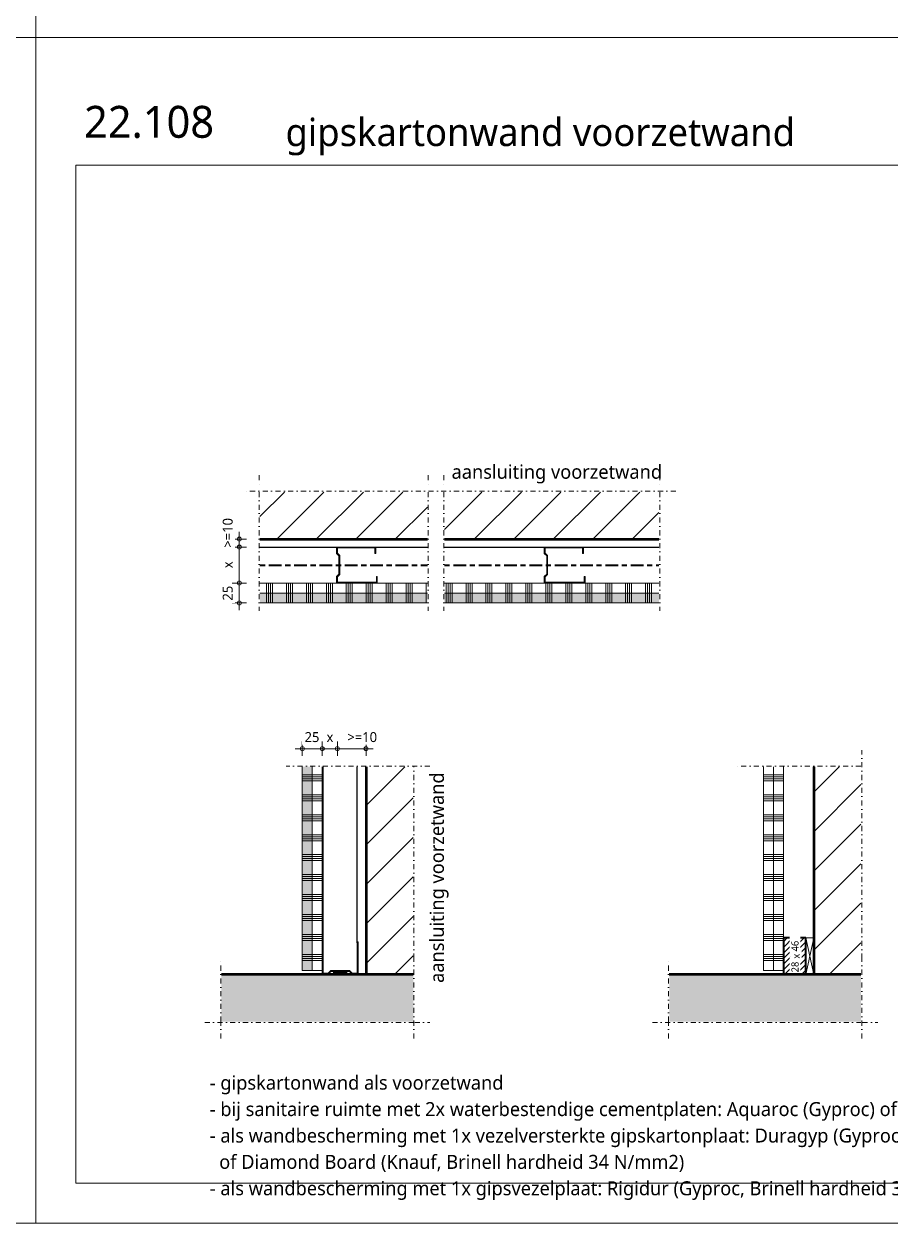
# Model space of a CAD drawing. Header units: millimetres. Extents: x -617 to 12931, y -7813 to -1363.
# Drawn here: x 6156 to 7241, y -4333 to -2831 of the extents above; entities that cross this region are included whole.
import ezdxf

# ---------------------------------------------------------------- set-up
doc = ezdxf.new("R2010")
doc.units = ezdxf.units.MM
doc.linetypes.add('Center', pattern=[31.75, 6.35, -4.7625, 15.875, -4.7625])
doc.linetypes.add('Dash dot', pattern=[15.875, 6.35, -4.7625, 0, -4.7625])
for name, color, linetype, lineweight in [('A-ANNO-DIMS', 211, 'Continuous', 13), ('A-ANNO-DIMS-5', 211, 'Continuous', 13), ('A-ANNO-NOTE', 131, 'Continuous', 18), ('A-DETL', 90, 'Continuous', 13), ('A-DETL-CNTR', 5, 'Center', 35), ('A-DETL-GENF', 92, 'Continuous', 18), ('A-DETL-MBND', 5, 'Continuous', 25), ('G-ANNO-TEXT', 231, 'Continuous', 13)]:
    doc.layers.add(name, color=color, linetype=linetype, lineweight=lineweight)
doc.styles.add('Segoe UI_2', font='segoeui.ttf', dxfattribs={"height": 9})
doc.styles.add('Segoe UI_3', font='segoeui.ttf', dxfattribs={"height": 12.5})
doc.styles.add('Segoe UI_4', font='segoeui.ttf', dxfattribs={"height": 17.5})
doc.styles.add('Segoe UI_5', font='segoeui.ttf', dxfattribs={"height": 40})
doc.styles.add('Segoe UI_6', font='segoeui.ttf', dxfattribs={"height": 35})
doc.dimstyles.new('2_5_mm', dxfattribs={"dimscale": 304.8, "dimtxt": 13.092049, "dimasz": 0.016404, "dimexe": 0.029528, "dimexo": 0.0625, "dimgap": 0.014764, "dimtad": 1, "dimdec": 0, "dimzin": 0, "dimdsep": 46, "dimtxsty": 'Segoe UI_3', "dimblk1": 'DOTBLANK', "dimblk2": 'DOTBLANK', "dimsah": 1, "dimcen": 0.09, "dimdle": 0.029528, "dimazin": 0, "dimtfac": 1, "dimtdec": 4, "dimtix": 1, "dimtmove": 0, "dimatfit": 3, "dimfxl": 0.029528, "dimfxlon": 1, "dimtvp": 1, "dimtfill": 1, "dimtolj": 1, "dimtzin": 0, "dimarcsym": 2})
doc.dimstyles.new('2_5_mm_1', dxfattribs={"dimscale": 304.8, "dimtxt": 13.092049, "dimasz": 0.016404, "dimexe": 0.029528, "dimexo": 0.0625, "dimgap": 0.014764, "dimtad": 1, "dimdec": 0, "dimzin": 0, "dimdsep": 46, "dimtxsty": 'Segoe UI_3', "dimblk1": 'DOTBLANK', "dimblk2": 'DOTBLANK', "dimsah": 1, "dimcen": 0.09, "dimdle": 0.029528, "dimazin": 0, "dimtfac": 1, "dimtdec": 4, "dimtix": 1, "dimtmove": 2, "dimatfit": 3, "dimfxl": 0.029528, "dimfxlon": 1, "dimtvp": 1, "dimtfill": 1, "dimtolj": 1, "dimtzin": 0, "dimarcsym": 2})
pattern_1 = [(45, (0, 0), (-24.74874, 24.74874), [])]

# ---------------------------------------------------------------- blocks, each defined once
blk = doc.blocks.new('40  gipsplaat - stootvast D12_5-V244-22_1 Principedetails metalstud')
at = {"layer": 'A-DETL-GENF'}
h = blk.add_hatch(color=256, dxfattribs=at)
h.paths.add_polyline_path([(501, 0), (501, 12.5), (232.2, 12.5), (232.2, 0), (346.7, 0)])
h.paths.add_polyline_path([(210.8, 0), (210.8, 12.5), (1, 12.5), (1, 0), (111.6, 0)])
at = {"layer": 'A-DETL-GENF', "lineweight": 13}
h = blk.add_hatch(dxfattribs=at)
h.set_pattern_fill('FP_293', color=256, style=0, pattern_type=2)
h.set_pattern_definition([(90, (-6440.412, 3556.474), (-25, 1e-15), []), (90, (-6437.912, 3556.474), (-25, 1e-15), []), (90, (-6435.412, 3556.474), (-25, 1e-15), []), (90, (-6432.912, 3556.474), (-25, 1e-15), [])])
h.paths.add_polyline_path([(501, 0), (501, 12.5), (232.2, 12.5), (232.2, 0), (346.7, 0)])
h.paths.add_polyline_path([(210.8, 0), (210.8, 12.5), (1, 12.5), (1, 0), (111.6, 0)])
at = {"layer": 'A-DETL-GENF'}
for p, q in [((210.8, 12.5), (1, 12.5)), ((1, 0), (210.8, 0)), ((1, 0), (210.8, 0)), ((501, 12.5), (232.2, 12.5)), ((232.2, 0), (501, 0)), ((232.2, 0), (501, 0))]:
    blk.add_line(p, q, dxfattribs=at)
blk = doc.blocks.new('40  gipsplaat - D12_5-V245-22_1 Principedetails metalstud')
at = {"layer": 'A-DETL-GENF', "lineweight": 13}
h = blk.add_hatch(dxfattribs=at)
h.set_pattern_fill('FP_294', color=256, style=0, pattern_type=2)
h.set_pattern_definition([(90, (-6440.412, 3543.974), (-25, 1e-15), []), (90, (-6437.912, 3543.974), (-25, 1e-15), []), (90, (-6435.412, 3543.974), (-25, 1e-15), []), (90, (-6432.912, 3543.974), (-25, 1e-15), [])])
h.paths.add_polyline_path([(501, 0), (501, 12.5), (232.2, 12.5), (232.2, 0), (408.2, 0)])
h.paths.add_polyline_path([(210.8, 0), (210.8, 12.5), (1, 12.5), (1, 0), (148, 0)])
at = {"layer": 'A-DETL-GENF'}
for p, q in [((98, 12.5), (1, 12.5)), ((98, 12.5), (1, 12.5)), ((1, 0), (210.8, 0)), ((1, 0), (210.8, 0)), ((137, 12.5), (98, 12.5)), ((147, 12.5), (137, 12.5)), ((210.8, 12.5), (147, 12.5)), ((210.8, 12.5), (147, 12.5)), ((358.2, 12.5), (232.2, 12.5)), ((358.2, 12.5), (232.2, 12.5)), ((232.2, 0), (501, 0)), ((232.2, 0), (501, 0)), ((397.2, 12.5), (358.2, 12.5)), ((407.2, 12.5), (397.2, 12.5)), ((501, 12.5), (407.2, 12.5)), ((501, 12.5), (407.2, 12.5))]:
    blk.add_line(p, q, dxfattribs=at)
blk = doc.blocks.new('22 metalstud profiel - 45 mm vert-4394547-22_1 Principedetails metalstud')
at = {"layer": 'A-DETL-GENF'}
blk.add_hatch(color=256, dxfattribs=at).paths.add_polyline_path([(-22.5, -50), (-21.5, -51), (-14.5, -51), (-14.5, -50), (-21.5, -50), (-21.5, -1), (-14.9, -1), (-11.9, -4), (11.9, -4), (14.9, -1), (21.5, -1), (21.5, -48), (14.5, -48), (14.5, -49), (21.5, -49), (22.5, -48), (22.5, -1), (21.5, 0), (14.5, 0), (11.5, -3), (-11.5, -3), (-14.5, 0), (-21.5, 0), (-22.5, -1), (-22.5, -14.6)])
for p, q in [((-21.5, 0), (-22.5, -1)), ((-14.5, 0), (-21.5, 0)), ((-11.5, -3), (-14.5, 0)), ((14.5, 0), (11.5, -3)), ((21.5, 0), (14.5, 0)), ((22.5, -1), (21.5, 0)), ((-22.5, -1), (-22.5, -50)), ((-21.5, -50), (-21.5, -1)), ((-21.5, -1), (-14.9, -1)), ((-14.9, -1), (-11.9, -4)), ((-11.9, -4), (11.9, -4)), ((11.5, -3), (-11.5, -3)), ((11.9, -4), (14.9, -1)), ((14.9, -1), (21.5, -1)), ((21.5, -1), (21.5, -48)), ((22.5, -48), (22.5, -1)), ((-22.5, -50), (-21.5, -51)), ((-14.5, -50), (-21.5, -50)), ((-21.5, -51), (-14.5, -51)), ((-14.5, -51), (-14.5, -50)), ((21.5, -48), (14.5, -48)), ((14.5, -48), (14.5, -49)), ((14.5, -49), (21.5, -49)), ((21.5, -49), (22.5, -48))]:
    blk.add_line(p, q, dxfattribs=at)
blk = doc.blocks.new('00 afbreeklijn 1 s l - Type 1-2338403-22_1 Principedetails metalstud')
at = {"layer": 'A-DETL-GENF', "linetype": 'Dash dot'}
for p, q in [((129, 0), (-20, 0)), ((150, 0), (135.2, 0)), ((129, -19.5), (-20, -19.5)), ((150, -19.5), (135.2, -19.5))]:
    blk.add_line(p, q, dxfattribs=at)
blk = doc.blocks.new('00 afbreeklijn 1 s l - Type 1-2338404-22_1 Principedetails metalstud')
at = {"layer": 'A-DETL-GENF', "linetype": 'Dash dot'}
for p, q in [((129, 0), (-20, 0)), ((150, 0), (135.2, 0))]:
    blk.add_line(p, q, dxfattribs=at)
blk = doc.blocks.new('00 afbreeklijn 1 s l - Type 1-2338405-22_1 Principedetails metalstud')
at = {"layer": 'A-DETL-GENF', "linetype": 'Dash dot'}
for p, q in [((129, 0), (-20, 0)), ((150, 0), (135.2, 0))]:
    blk.add_line(p, q, dxfattribs=at)
blk = doc.blocks.new('00 afbreeklijn 1 s l - Type 1-2338406-22_1 Principedetails metalstud')
at = {"layer": 'A-DETL-GENF', "linetype": 'Dash dot'}
blk.add_line((522, 0), (-20, 0), dxfattribs=at)
blk = doc.blocks.new('40  gipsplaat - D12_5-2957510-22_1 Principedetails metalstud')
at = {"layer": 'A-DETL-GENF', "lineweight": 13}
h = blk.add_hatch(dxfattribs=at)
h.set_pattern_fill('FP_305', color=256, style=0, pattern_type=2)
h.set_pattern_definition([(90, (-3770.742, -7082.412), (-25, 1e-15), []), (90, (-3773.242, -7082.412), (-25, 1e-15), []), (90, (-3775.742, -7082.412), (-25, 1e-15), []), (90, (-3778.242, -7082.412), (-25, 1e-15), [])])
h.paths.add_polyline_path([(256.2, 12.5), (1, 12.5), (1, 0), (256.2, 0)])
at = {"layer": 'A-DETL-GENF'}
for p, q in [((256.2, 12.5), (1, 12.5)), ((1, 0), (256.2, 0)), ((1, 0), (256.2, 0)), ((256.2, 0), (256.2, 12.5)), ((256.2, 0), (256.2, 12.5))]:
    blk.add_line(p, q, dxfattribs=at)
blk = doc.blocks.new('40  gipsplaat - D12_5-V251-22_1 Principedetails metalstud')
at = {"layer": 'A-DETL-GENF', "lineweight": 13}
h = blk.add_hatch(dxfattribs=at)
h.set_pattern_fill('FP_306', color=256, style=0, pattern_type=2)
h.set_pattern_definition([(90, (-3770.742, -7094.912), (-25, 1e-15), []), (90, (-3773.242, -7094.912), (-25, 1e-15), []), (90, (-3775.742, -7094.912), (-25, 1e-15), []), (90, (-3778.242, -7094.912), (-25, 1e-15), [])])
h.paths.add_polyline_path([(256.2, 0), (256.2, 12.5), (1, 12.5), (1, 0), (215.2, 0)])
at = {"layer": 'A-DETL-GENF'}
for p, q in [((215.2, 12.5), (1, 12.5)), ((215.2, 12.5), (1, 12.5)), ((1, 0), (256.2, 0)), ((1, 0), (256.2, 0)), ((256.2, 12.5), (215.2, 12.5)), ((256.2, 0), (256.2, 12.5)), ((256.2, 0), (256.2, 12.5))]:
    blk.add_line(p, q, dxfattribs=at)
blk = doc.blocks.new('00 afbreeklijn 1 s l - Type 1-2338408-22_1 Principedetails metalstud')
at = {"layer": 'A-DETL-GENF', "linetype": 'Dash dot'}
blk.add_line((139, 0), (-20, 0), dxfattribs=at)
blk = doc.blocks.new('00 geschaafd zachthout balk F p a e - 28x46-2094365-22_1 Principedetails metalstud')
at = {"layer": 'A-DETL-GENF', "lineweight": 13}
h = blk.add_hatch(dxfattribs=at)
h.set_pattern_fill('FP_307', color=256, style=0, pattern_type=2)
h.set_pattern_definition([(315, (4021.984, 7135.412), (3.535534, 3.535534), [])])
h.paths.add_polyline_path([(0, 0), (46, 0), (46, 28), (0, 28)])
at = {"layer": 'A-DETL-GENF', "lineweight": 35}
for p, q in [((46, 28), (0, 28)), ((46, 0), (46, 28)), ((0, 0), (46, 0))]:
    blk.add_line(p, q, dxfattribs=at)
blk = doc.blocks.new('20 klos p - Voorliggend-4383760-22_1 Principedetails metalstud')
at = {"layer": 'A-DETL-GENF'}
for p, q in [((10, 46), (0, 46)), ((0, 46), (0, 0)), ((0, 0), (10, 46)), ((0, 46), (10, 0)), ((10, 0), (10, 46))]:
    blk.add_line(p, q, dxfattribs=at)
blk = doc.blocks.new('00 afbreeklijn 1 s l - Type 1-2338407-22_1 Principedetails metalstud')
at = {"layer": 'A-DETL-GENF', "linetype": 'Dash dot'}
blk.add_line((241.2, 0), (-20, 0), dxfattribs=at)
blk = doc.blocks.new('40  gipsplaat - stootvast D12_5-2957511-22_1 Principedetails metalstud')
at = {"layer": 'A-DETL-GENF'}
blk.add_hatch(color=256, dxfattribs=at).paths.add_polyline_path([(256.2, 12.5), (1, 12.5), (1, 0), (256.2, 0)])
at = {"layer": 'A-DETL-GENF', "lineweight": 13}
h = blk.add_hatch(dxfattribs=at)
h.set_pattern_fill('FP_310', color=256, style=0, pattern_type=2)
h.set_pattern_definition([(90, (-3770.742, -6504.356), (-25, 1e-15), []), (90, (-3773.242, -6504.356), (-25, 1e-15), []), (90, (-3775.742, -6504.356), (-25, 1e-15), []), (90, (-3778.242, -6504.356), (-25, 1e-15), [])])
h.paths.add_polyline_path([(256.2, 12.5), (1, 12.5), (1, 0), (256.2, 0)])
at = {"layer": 'A-DETL-GENF'}
for p, q in [((256.2, 12.5), (1, 12.5)), ((1, 0), (256.2, 0)), ((1, 0), (256.2, 0)), ((256.2, 0), (256.2, 12.5)), ((256.2, 0), (256.2, 12.5))]:
    blk.add_line(p, q, dxfattribs=at)
blk = doc.blocks.new('40  gipsplaat - D12_5-V253-22_1 Principedetails metalstud')
at = {"layer": 'A-DETL-GENF', "lineweight": 13}
h = blk.add_hatch(dxfattribs=at)
h.set_pattern_fill('FP_311', color=256, style=0, pattern_type=2)
h.set_pattern_definition([(90, (-3770.742, -6516.856), (-25, 1e-15), []), (90, (-3773.242, -6516.856), (-25, 1e-15), []), (90, (-3775.742, -6516.856), (-25, 1e-15), []), (90, (-3778.242, -6516.856), (-25, 1e-15), [])])
h.paths.add_polyline_path([(256.2, 0), (256.2, 12.5), (1, 12.5), (1, 0), (220.2, 0)])
at = {"layer": 'A-DETL-GENF'}
for p, q in [((220.2, 12.5), (1, 12.5)), ((220.2, 12.5), (1, 12.5)), ((1, 0), (256.2, 0)), ((1, 0), (256.2, 0)), ((256.2, 12.5), (220.2, 12.5)), ((256.2, 0), (256.2, 12.5)), ((256.2, 0), (256.2, 12.5))]:
    blk.add_line(p, q, dxfattribs=at)
blk = doc.blocks.new('00 afbreeklijn 1 s l - Type 1-V254-22_1 Principedetails metalstud')
at = {"layer": 'A-DETL-GENF', "linetype": 'Dash dot'}
blk.add_line((241.2, 0), (1, 0), dxfattribs=at)
blk = doc.blocks.new('22 metalstud profiel - 45mm hor-2069743-22_1 Principedetails metalstud')
at = {"layer": 'A-DETL-GENF'}
for points in [[(-21.5, 0), (-22.5, -1), (-22.5, -40), (-21.5, -40), (-21.5, -1), (-14.9, -1), (-11.9, -4), (11.9, -4), (14.9, -1), (21.5, -1), (21.5, -40), (22.5, -40), (22.5, -1), (21.5, 0), (14.5, 0), (11.5, -3), (-11.5, -3), (-14.5, 0)], [(-8.5, 1), (-8.5, -3), (-3.5, -3), (-3.5, 1)], [(-3.5, 1), (-3.5, -3), (8.5, -3), (8.5, 1)]]:
    blk.add_hatch(color=256, dxfattribs=at).paths.add_polyline_path(points)
for p, q in [((-21.5, 0), (-22.5, -1)), ((-14.5, 0), (-21.5, 0)), ((-11.5, -3), (-14.5, 0)), ((-8.5, 1), (-8.5, -3)), ((-3.5, 1), (-3.5, -3)), ((8.5, -3), (8.5, 1)), ((14.5, 0), (11.5, -3)), ((21.5, 0), (14.5, 0)), ((22.5, -1), (21.5, 0)), ((-22.5, -1), (-22.5, -40)), ((-21.5, -40), (-21.5, -1)), ((-21.5, -1), (-14.9, -1)), ((-14.9, -1), (-11.9, -4)), ((-11.9, -4), (11.9, -4)), ((11.5, -3), (-11.5, -3)), ((11.9, -4), (14.9, -1)), ((14.9, -1), (21.5, -1)), ((21.5, -1), (21.5, -40)), ((22.5, -40), (22.5, -1)), ((-22.5, -40), (-21.5, -40)), ((21.5, -40), (22.5, -40)), ((22.5, -40), (21.5, -40))]:
    blk.add_line(p, q, dxfattribs=at)
blk = doc.blocks.new('00 afbreeklijn 1 s l - Type 1-V255-22_1 Principedetails metalstud')
at = {"layer": 'A-DETL-GENF', "linetype": 'Dash dot'}
blk.add_line((160, 0), (-20, 0), dxfattribs=at)
blk = doc.blocks.new('23 vloerweergave - 23 DI vloerweergave s e-4415487-22_1 Principedetails metalstud')
at = {"layer": 'A-DETL-GENF', "linetype": 'Dash dot'}
blk.add_hatch(color=256, dxfattribs=at).paths.add_polyline_path([(120.1, 59), (-120.1, 59), (-120.1, 0), (120.1, 0)])
for p, q in [((-121.1, 80), (-121.1, -20)), ((121.1, 80), (121.1, 61)), ((-122.1, 60), (-141.1, 60)), ((141.1, 60), (-120.1, 60)), ((121.1, 59), (121.1, -20))]:
    blk.add_line(p, q, dxfattribs=at)
at = {"layer": 'A-DETL-GENF', "lineweight": 50}
blk.add_line((-120.1, 0), (120.1, 0), dxfattribs=at)
blk = doc.blocks.new('DIMBLOCK131-22_1 Principedetails metalstud')
at = {"layer": 'A-ANNO-DIMS-5'}
for p, q in [((6425.5, -3531.5), (6416.5, -3531.5)), ((6425.5, -3565.5), (6425.5, -3531.5)), ((6425.5, -3531.5), (6434.5, -3531.5)), ((6425.5, -3556.5), (6416.5, -3556.5)), ((6425.5, -3556.5), (6434.5, -3556.5))]:
    blk.add_line(p, q, dxfattribs=at)
for centre in [(6425.5, -3531.5), (6425.5, -3556.5)]:
    blk.add_circle(centre, 2.5, dxfattribs=at)
at = {"layer": 'A-ANNO-DIMS-5', "color": 0, "insert": (6404.7, -3553.5), "char_height": 12.5, "width": 22.852, "attachment_point": 1, "rotation": 90, "line_spacing_factor": 1.142579, "style": 'Segoe UI_3', "bg_fill": 3, "box_fill_scale": 1.25, "bg_fill_color": 9, "bg_fill_true_color": 13158600, "bg_fill_transparency": 0}
blk.add_mtext('25', dxfattribs=at)
blk = doc.blocks.new('_DotBlank')
at = {"color": 0, "linetype": 'ByBlock', "lineweight": -2}
blk.add_line((-0.5, 0), (-1, 0), dxfattribs=at)
blk.add_circle((0, 0), 0.5, dxfattribs=at)
blk = doc.blocks.new('DIMBLOCK132-22_1 Principedetails metalstud')
at = {"layer": 'A-ANNO-DIMS-5'}
for p, q in [((6425.5, -3531.5), (6425.5, -3477.5)), ((6425.5, -3486.5), (6416.5, -3486.5)), ((6425.5, -3486.5), (6434.5, -3486.5)), ((6425.5, -3531.5), (6416.5, -3531.5)), ((6425.5, -3531.5), (6434.5, -3531.5))]:
    blk.add_line(p, q, dxfattribs=at)
for centre in [(6425.5, -3486.5), (6425.5, -3531.5)]:
    blk.add_circle(centre, 2.5, dxfattribs=at)
at = {"layer": 'A-ANNO-DIMS-5', "color": 0, "insert": (6404.7, -3513), "char_height": 12.5, "width": 9.712, "attachment_point": 1, "rotation": 90, "line_spacing_factor": 1.142579, "style": 'Segoe UI_3', "bg_fill": 3, "box_fill_scale": 1.25, "bg_fill_color": 9, "bg_fill_true_color": 13158600, "bg_fill_transparency": 0}
blk.add_mtext('x', dxfattribs=at)
blk = doc.blocks.new('DIMBLOCK133-22_1 Principedetails metalstud')
at = {"layer": 'A-ANNO-DIMS-5'}
for p, q in [((6425.5, -3495.5), (6425.5, -3467.5)), ((6425.5, -3476.5), (6416.5, -3476.5)), ((6425.5, -3476.5), (6434.5, -3476.5)), ((6425.5, -3486.5), (6416.5, -3486.5)), ((6425.5, -3486.5), (6434.5, -3486.5))]:
    blk.add_line(p, q, dxfattribs=at)
for centre in [(6425.5, -3476.5), (6425.5, -3486.5)]:
    blk.add_circle(centre, 2.5, dxfattribs=at)
at = {"layer": 'A-ANNO-DIMS-5', "color": 0, "insert": (6404.7, -3487.3), "char_height": 12.5, "width": 51.987, "attachment_point": 1, "rotation": 90, "line_spacing_factor": 1.142579, "style": 'Segoe UI_3', "bg_fill": 3, "box_fill_scale": 1.25, "bg_fill_color": 9, "bg_fill_true_color": 13158600, "bg_fill_transparency": 0}
blk.add_mtext('>=10', dxfattribs=at)
blk = doc.blocks.new('DIMBLOCK142-22_1 Principedetails metalstud')
at = {"layer": 'A-ANNO-DIMS-5'}
for p, q in [((6495.4, -3739), (6529.4, -3739)), ((6504.4, -3739), (6504.4, -3730)), ((6504.4, -3739), (6504.4, -3748)), ((6529.4, -3739), (6529.4, -3730)), ((6529.4, -3739), (6529.4, -3748))]:
    blk.add_line(p, q, dxfattribs=at)
for centre in [(6504.4, -3739), (6529.4, -3739)]:
    blk.add_circle(centre, 2.5, dxfattribs=at)
at = {"layer": 'A-ANNO-DIMS-5', "color": 0, "insert": (6507.3, -3718.2), "char_height": 12.5, "width": 22.852, "attachment_point": 1, "line_spacing_factor": 1.142579, "style": 'Segoe UI_3', "bg_fill": 3, "box_fill_scale": 1.25, "bg_fill_color": 9, "bg_fill_true_color": 13158600, "bg_fill_transparency": 0}
blk.add_mtext('25', dxfattribs=at)
blk = doc.blocks.new('DIMBLOCK143-22_1 Principedetails metalstud')
at = {"layer": 'A-ANNO-DIMS-5'}
for p, q in [((6529.4, -3739), (6529.4, -3730)), ((6529.4, -3739), (6548.4, -3739)), ((6529.4, -3739), (6529.4, -3748)), ((6548.4, -3739), (6548.4, -3730)), ((6548.4, -3739), (6548.4, -3748))]:
    blk.add_line(p, q, dxfattribs=at)
for centre in [(6529.4, -3739), (6548.4, -3739)]:
    blk.add_circle(centre, 2.5, dxfattribs=at)
at = {"layer": 'A-ANNO-DIMS-5', "color": 0, "insert": (6534.8, -3718.2), "char_height": 12.5, "width": 9.712, "attachment_point": 1, "line_spacing_factor": 1.142579, "style": 'Segoe UI_3', "bg_fill": 3, "box_fill_scale": 1.25, "bg_fill_color": 9, "bg_fill_true_color": 13158600, "bg_fill_transparency": 0}
blk.add_mtext('x', dxfattribs=at)
blk = doc.blocks.new('DIMBLOCK144-22_1 Principedetails metalstud')
at = {"layer": 'A-ANNO-DIMS-5'}
for p, q in [((6548.4, -3739), (6548.4, -3730)), ((6548.4, -3739), (6593.4, -3739)), ((6548.4, -3739), (6548.4, -3748)), ((6584.4, -3739), (6584.4, -3730)), ((6584.4, -3739), (6584.4, -3748))]:
    blk.add_line(p, q, dxfattribs=at)
for centre in [(6548.4, -3739), (6584.4, -3739)]:
    blk.add_circle(centre, 2.5, dxfattribs=at)
at = {"layer": 'A-ANNO-DIMS-5', "color": 0, "insert": (6560.9, -3718.2), "char_height": 12.5, "width": 51.987, "attachment_point": 1, "line_spacing_factor": 1.142579, "style": 'Segoe UI_3', "bg_fill": 3, "box_fill_scale": 1.25, "bg_fill_color": 9, "bg_fill_true_color": 13158600, "bg_fill_transparency": 0}
blk.add_mtext('>=10', dxfattribs=at)

msp = doc.modelspace()

# ---------------------------------------------------------------- hatches: boundary and pattern name
at = {"layer": 'A-DETL-GENF', "lineweight": 13}
h = msp.add_hatch(dxfattribs=at)
h.set_pattern_fill('FP_284', color=250, style=0, pattern_type=2)
h.set_pattern_definition(pattern_1)
h.paths.add_polyline_path([(6951.4, -3476.5), (6951.4, -3417.5), (6682.7, -3417.5), (6682.7, -3476.5), (6797.1, -3476.5)])
h.paths.add_polyline_path([(6661.2, -3476.5), (6661.2, -3417.5), (6451.4, -3417.5), (6451.4, -3476.5), (6562, -3476.5)])
h = msp.add_hatch(dxfattribs=at)
h.set_pattern_fill('FP_284', color=250, style=0, pattern_type=2)
h.set_pattern_definition(pattern_1)
h.paths.add_polyline_path([(6584.4, -4022), (6643.4, -4022), (6643.4, -3761.7), (6584.4, -3761.7), (6584.4, -4002)])
h = msp.add_hatch(dxfattribs=at)
h.set_pattern_fill('FP_284', color=250, style=0, pattern_type=2)
h.set_pattern_definition(pattern_1)
h.paths.add_polyline_path([(7145.4, -4022), (7204.4, -4022), (7204.4, -3761.7), (7145.4, -3761.7), (7145.4, -4002)])

# ---------------------------------------------------------------- linework, layer by layer
at = {"layer": 'A-DETL', "lineweight": 18}
for p, q in [((6170.7, -1363.2), (6170.7, -4333.2)), ((4070.7, -2848.2), (8270.7, -2848.2)), ((6220.7, -4283.2), (6220.7, -3008.2)), ((6220.7, -3008.2), (8220.7, -3008.2)), ((6220.7, -4283.2), (8220.7, -4283.2)), ((4070.7, -4333.2), (8270.7, -4333.2))]:
    msp.add_line(p, q, dxfattribs=at)
at = {"layer": 'A-DETL', "lineweight": 50}
for p, q in [((6451.4, -3476.5), (6661.2, -3476.5)), ((6682.7, -3476.5), (6951.4, -3476.5)), ((6584.4, -3761.7), (6584.4, -4022)), ((7145.4, -3761.7), (7145.4, -4022))]:
    msp.add_line(p, q, dxfattribs=at)
at = {"layer": 'A-DETL-CNTR'}
for p, q in [((6451.4, -3509), (6661.2, -3509)), ((6682.7, -3509), (6951.4, -3509))]:
    msp.add_line(p, q, dxfattribs=at)
at = {"layer": 'A-DETL-MBND'}
for p, q in [((6451.4, -3486.5), (6661.2, -3486.5)), ((6682.7, -3486.5), (6951.4, -3486.5)), ((6530.4, -3982), (6530.4, -3761.7)), ((6573.4, -3982), (6573.4, -3761.7))]:
    msp.add_line(p, q, dxfattribs=at)

# ---------------------------------------------------------------- block references
at = {"layer": 'A-DETL-GENF', "linetype": 'Dash dot'}
for name, p, rotation in [('00 afbreeklijn 1 s l - Type 1-2338405-22_1 Principedetails metalstud', (6450.4, -3546.5), 90.00000000000024), ('00 afbreeklijn 1 s l - Type 1-2338403-22_1 Principedetails metalstud', (6662.2, -3546.5), 89.99999999999976), ('00 afbreeklijn 1 s l - Type 1-2338404-22_1 Principedetails metalstud', (6952.4, -3546.5), 89.99999999999976), ('00 afbreeklijn 1 s l - Type 1-2338407-22_1 Principedetails metalstud', (7205.4, -3760.7), 269.9999999999998), ('00 afbreeklijn 1 s l - Type 1-V254-22_1 Principedetails metalstud', (6644.4, -3760.7), 269.9999999999998), ('23 vloerweergave - 23 DI vloerweergave s e-4415487-22_1 Principedetails metalstud', (6523.3, -4022), 180)]:
    msp.add_blockref(name, p, dxfattribs=dict(at, rotation=rotation))
for name, p in [('00 afbreeklijn 1 s l - Type 1-2338406-22_1 Principedetails metalstud', (6450.4, -3416.5)), ('00 afbreeklijn 1 s l - Type 1-V255-22_1 Principedetails metalstud', (6504.4, -3760.7)), ('00 afbreeklijn 1 s l - Type 1-2338408-22_1 Principedetails metalstud', (7065.4, -3760.7))]:
    msp.add_blockref(name, p, dxfattribs=at)
at = {"layer": 'A-DETL-GENF'}
for name, p, rotation in [('22 metalstud profiel - 45 mm vert-4394547-22_1 Principedetails metalstud', (6547.4, -3509), 89.99999999999991), ('22 metalstud profiel - 45 mm vert-4394547-22_1 Principedetails metalstud', (6807.7, -3509), 89.99999999999991), ('40  gipsplaat - stootvast D12_5-2957511-22_1 Principedetails metalstud', (6504.4, -3760.7), 269.9999999999999), ('40  gipsplaat - D12_5-V253-22_1 Principedetails metalstud', (6516.9, -3760.7), 269.9999999999999), ('40  gipsplaat - D12_5-2957510-22_1 Principedetails metalstud', (7082.4, -3760.7), 269.9999999999999), ('40  gipsplaat - D12_5-V251-22_1 Principedetails metalstud', (7094.9, -3760.7), 269.9999999999999), ('22 metalstud profiel - 45mm hor-2069743-22_1 Principedetails metalstud', (6551.9, -4021), 180)]:
    msp.add_blockref(name, p, dxfattribs=dict(at, rotation=rotation))
for name, p in [('40  gipsplaat - D12_5-V245-22_1 Principedetails metalstud', (6450.4, -3544)), ('40  gipsplaat - stootvast D12_5-V244-22_1 Principedetails metalstud', (6450.4, -3556.5))]:
    msp.add_blockref(name, p, dxfattribs=at)
at = {"layer": 'A-DETL-GENF', "lineweight": 35, "rotation": 89.99999999999991}
msp.add_blockref('00 geschaafd zachthout balk F p a e - 28x46-2094365-22_1 Principedetails metalstud', (7135.4, -4022), dxfattribs=at)

# ---------------------------------------------------------------- texts
at = {"layer": 'G-ANNO-TEXT', "color": 7, "attachment_point": 1}
for s, insert, char_height, width, style in [('22.108', (6231, -2933.8), 40, 201.624, 'Segoe UI_5'), ('gipskartonwand voorzetwand', (6483.4, -2949.2), 35, 795.675, 'Segoe UI_6'), ('aansluiting voorzetwand', (6691.5, -3383.4), 17.5, 322.278, 'Segoe UI_4'), ('- gipskartonwand als voorzetwand', (6388.5, -4148.6), 17.5, 454.958, 'Segoe UI_4'), ('- bij sanitaire ruimte met 2x waterbestendige cementplaten: Aquaroc (Gyproc) of Aquapanel (Knauf)', (6388.5, -4181.7), 17.5, 1316.772, 'Segoe UI_4'), ('- als wandbescherming met 1x vezelversterkte gipskartonplaat: Duragyp (Gyproc, Brinell hardheid 27 N/mm2 )', (6388.5, -4214.8), 17.5, 1455.063, 'Segoe UI_4'), ('  of Diamond Board (Knauf, Brinell hardheid 34 N/mm2)', (6388.5, -4247.8), 17.5, 736.751, 'Segoe UI_4'), ('- als wandbescherming met 1x gipsvezelplaat: Rigidur (Gyproc, Brinell hardheid 35 N/mm2) Let op! zaagwerk.', (6388.5, -4280.9), 17.5, 1444.24, 'Segoe UI_4')]:
    msp.add_mtext(s, dxfattribs=dict(at, insert=insert, char_height=char_height, width=width, style=style))
at = {"layer": 'G-ANNO-TEXT', "color": 7, "insert": (6664.4, -4032.4), "char_height": 17.5, "width": 322.278, "attachment_point": 1, "rotation": 90, "style": 'Segoe UI_4'}
msp.add_mtext('aansluiting voorzetwand', dxfattribs=at)

# ---------------------------------------------------------------- dimensions: what is measured, and where the dimension line sits
at = {"layer": 'A-ANNO-DIMS'}
dim = msp.add_linear_dim(base=(6425.5, -3531.5), p1=(6434.5, -3556.5), p2=(6434.5, -3531.5), angle=90, dimstyle='2_5_mm', override={"dimpost": '<>', "dimfxl": 25}, dxfattribs=at)
dim.commit()
dim.dimension.update_dxf_attribs({"geometry": 'DIMBLOCK131-22_1 Principedetails metalstud', "text_midpoint": (6414.5, -3544)})
dim = msp.add_linear_dim(base=(6529.4, -3739), p1=(6504.4, -3748), p2=(6529.4, -3748), dimstyle='2_5_mm', override={"dimpost": '<>', "dimfxl": 25}, dxfattribs=at)
dim.commit()
dim.dimension.update_dxf_attribs({"geometry": 'DIMBLOCK142-22_1 Principedetails metalstud', "text_midpoint": (6516.9, -3728.1)})

# ---------------------------------------------------------------- next in the draw order: texts
at = {"layer": 'A-ANNO-NOTE', "lineweight": 13, "insert": (7118.8, -4002), "char_height": 9, "width": 7.215, "attachment_point": 1, "rotation": 90, "style": 'Segoe UI_2', "bg_fill": 3, "box_fill_scale": 1.25, "bg_fill_color": 9, "bg_fill_true_color": 13158600, "bg_fill_transparency": 0}
msp.add_mtext('x', dxfattribs=at)

# ---------------------------------------------------------------- next in the draw order: dimensions: what is measured, and where the dimension line sits
at = {"layer": 'A-ANNO-DIMS'}
dim = msp.add_linear_dim(base=(6425.5, -3486.5), p1=(6434.5, -3531.5), p2=(6434.5, -3486.5), angle=90, text='x', dimstyle='2_5_mm', override={"dimpost": '<>', "dimfxl": 45}, dxfattribs=at)
dim.commit()
dim.dimension.update_dxf_attribs({"geometry": 'DIMBLOCK132-22_1 Principedetails metalstud', "text_midpoint": (6414.7, -3509)})
dim = msp.add_linear_dim(base=(6548.4, -3739), p1=(6529.4, -3748), p2=(6548.4, -3748), text='x', dimstyle='2_5_mm', override={"dimpost": '<>', "dimfxl": 19}, dxfattribs=at)
dim.commit()
dim.dimension.update_dxf_attribs({"geometry": 'DIMBLOCK143-22_1 Principedetails metalstud', "text_midpoint": (6538.9, -3728.3)})

# ---------------------------------------------------------------- next in the draw order: texts
at = {"layer": 'A-ANNO-NOTE', "lineweight": 13, "insert": (7117.3, -3993), "char_height": 9, "width": 17.637, "attachment_point": 1, "rotation": 90, "style": 'Segoe UI_2', "bg_fill": 3, "box_fill_scale": 1.25, "bg_fill_color": 9, "bg_fill_true_color": 13158600, "bg_fill_transparency": 0}
msp.add_mtext('46', dxfattribs=at)

# ---------------------------------------------------------------- next in the draw order: dimensions: what is measured, and where the dimension line sits
at = {"layer": 'A-ANNO-DIMS'}
dim = msp.add_linear_dim(base=(6425.5, -3476.5), p1=(6434.5, -3486.5), p2=(6434.5, -3476.5), angle=90, text='>=10', dimstyle='2_5_mm_1', override={"dimpost": '<>', "dimfxl": 10}, dxfattribs=at)
dim.commit()
dim.dimension.update_dxf_attribs({"geometry": 'DIMBLOCK133-22_1 Principedetails metalstud', "text_midpoint": (6413, -3461.3), "dimtype": 160, "text_rotation": 90})
dim = msp.add_linear_dim(base=(6584.4, -3739), p1=(6548.4, -3748), p2=(6584.4, -3748), text='>=10', dimstyle='2_5_mm_1', override={"dimpost": '<>', "dimfxl": 36}, dxfattribs=at)
dim.commit()
dim.dimension.update_dxf_attribs({"geometry": 'DIMBLOCK144-22_1 Principedetails metalstud', "text_midpoint": (6586.9, -3726.5), "dimtype": 160})

# ---------------------------------------------------------------- next in the draw order: texts
at = {"layer": 'A-ANNO-NOTE', "lineweight": 13, "insert": (7117.3, -4019.2), "char_height": 9, "width": 17.637, "attachment_point": 1, "rotation": 90, "style": 'Segoe UI_2', "bg_fill": 3, "box_fill_scale": 1.25, "bg_fill_color": 9, "bg_fill_true_color": 13158600, "bg_fill_transparency": 0}
msp.add_mtext('28', dxfattribs=at)

# ---------------------------------------------------------------- next in the draw order: block references
at = {"layer": 'A-DETL-GENF'}
msp.add_blockref('20 klos p - Voorliggend-4383760-22_1 Principedetails metalstud', (7135.4, -4022), dxfattribs=at)
at = {"layer": 'A-DETL-GENF', "linetype": 'Dash dot', "rotation": 180}
msp.add_blockref('23 vloerweergave - 23 DI vloerweergave s e-4415487-22_1 Principedetails metalstud', (7084.3, -4022), dxfattribs=at)

doc.saveas('drawing.dxf')
